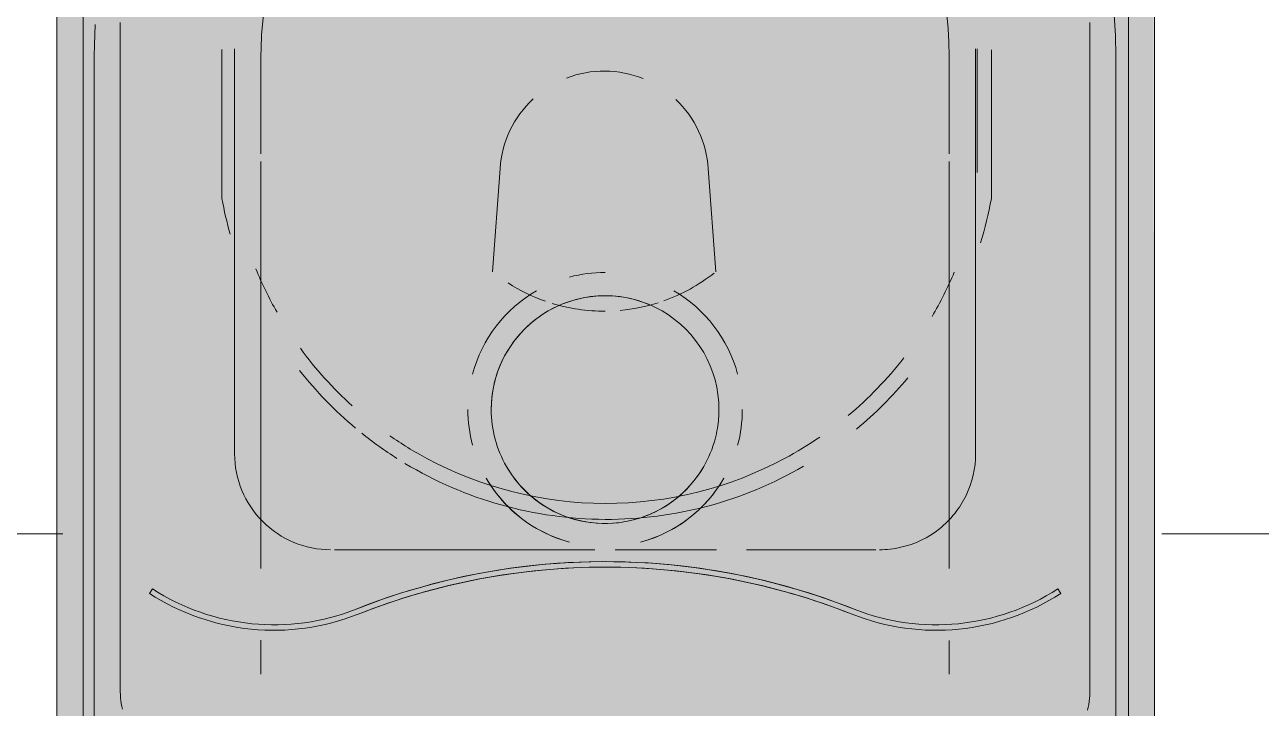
# Model space of a CAD drawing. Header units: metres. Extents: x 147 to 427, y -16 to 162.
# Drawn here: x 323.0378 to 323.4884, y 80.7869 to 81.0359 of the extents above; entities that cross this region are included whole.
import ezdxf

# ---------------------------------------------------------------- set-up
doc = ezdxf.new("R2010")
doc.units = ezdxf.units.M
doc.layers.add('1053_ARQ_BASE_MATADOURO_dwg', color=7, linetype='Continuous', lineweight=5, true_color=0x767676)
for name, color, linetype, lineweight in [('A-EQUIPAMENTOS', 7, 'Continuous', 5), ('A_lay', 7, 'Continuous', 5), ('P-PIPE', 7, 'Continuous', 5), ('P-SANR-FIXT', 7, 'Continuous', 5)]:
    doc.layers.add(name, color=color, linetype=linetype, lineweight=lineweight)

# ---------------------------------------------------------------- blocks, each defined once
blk = doc.blocks.new('UT_Bacia com caixa acoplada - UT_Bacia com caixa acoplada-3248018-TÉRREO 1_20 - Dependente 1')
at = {"layer": 'P-SANR-FIXT', "color": 9, "true_color": 0xc0c0c0}
for p, q in [((-0.1861473656083206, -0.09910397061041332), (-0.1861473656083206, -0.4288368561510854)), ((0.1861473656076276, -0.4288368561510854), (0.186147365607489, -0.09910397061041332)), ((-0.1766577445160467, -0.1971312822353118), (-0.1766577445159081, -0.4410690897938023)), ((0.1766577445153536, -0.4410690897937329), (0.1766577445153536, -0.1971312822353118)), ((-0.1649502152918752, -0.234689592431541), (-0.1660384845797283, -0.2330115966159575)), ((0.1660384845797292, -0.2330115966159581), (0.164950215291877, -0.2346895924315421))]:
    blk.add_line(p, q, dxfattribs=at)
at = {"layer": 'P-SANR-FIXT', "color": 254, "true_color": 0xe0e0e0}
for p, q in [((-0.1254039361200237, -0.2035675555669597), (-0.1254039361201623, -0.2159027775617869)), ((0.1254039361193307, -0.215938880770055), (0.1254039361194693, -0.2035675555669597)), ((-0.1254039361201623, -0.2420639647181213), (-0.1254039361200237, -0.2601372594939116)), ((0.1254039361193307, -0.2601378654123004), (0.1254039361193307, -0.2421115264631321)), ((-0.1254039361200237, -0.2839362304635866), (-0.1254039361200237, -0.3903764843814441)), ((0.1254039361194693, -0.3903764843813748), (0.1254039361194693, -0.2839362304635173)), ((-0.1254039361200237, -0.3931547777724227), (-0.1254039361201623, -0.4288368561510854)), ((0.1254039361194693, -0.4288368561511547), (0.1254039361194693, -0.3931547777712445)), ((-0.1254039361201623, -0.4288368561510854), (-0.125303626346797, -0.4338516760609207)), ((0.1253747029210466, -0.4315444494917691), (0.1254039361194693, -0.4288368561511547))]:
    blk.add_line(p, q, dxfattribs=at)
at = {"layer": 'P-SANR-FIXT', "color": 254, "true_color": 0xd3d3d3}
for p, q in [((-0.1660384845797283, -0.2330115966159575), (-0.1649502152918752, -0.234689592431541)), ((0.164950215291877, -0.2346895924315421), (0.1660384845797293, -0.2330115966159581)), ((-0.09865876103199643, -0.2489362304634776), (-0.05150529526586829, -0.2489362304634776)), ((-0.04061120299269691, -0.2489362304634776), (-0.003728311832195933, -0.2489362304634776)), ((0.003728311832196203, -0.2489362304634776), (0.09865876103199679, -0.2489362304634776)), ((-0.1254039361200237, -0.2601372594939116), (-0.1254039361200237, -0.2839362304635866)), ((0.1254039361194693, -0.2839362304635173), (0.1254039361193307, -0.2601378654123004)), ((-0.1350163337956004, -0.4314362304634775), (-0.1350163337956004, -0.2839362304634773)), ((0.1350163337956007, -0.2839362304634773), (0.1350163337956007, -0.4314362304634775))]:
    blk.add_line(p, q, dxfattribs=at)
at = {"layer": 'P-SANR-FIXT', "color": 9, "true_color": 0xc0c0c0, "flags": 128}
for points in [[(-0.1758237596478019, -0.1905154844501643), (-0.17606766474299, -0.191553451337162), (-0.1762698671354196, -0.1926003415638143), (-0.1764300433445071, -0.1936544803289396), (-0.1765479371219612, -0.1947141812354957), (-0.1766233598635838, -0.1957777489880791), (-0.1766561909086613, -0.196843482104979), (-0.1766577445160467, -0.1971312822353118)], [(0.1766577445153536, -0.1971312822353118), (0.1766364211630877, -0.1960652567812258), (0.1765724852189953, -0.1950009367404378), (0.1764660389671364, -0.1939400247979753), (0.176317252698676, -0.1928842181866208), (0.1761263644400759, -0.1918352059718094), (0.175893679571648, -0.1907946663492771)], [(-0.1861473656083206, -0.4288368561510854), (-0.185998467570508, -0.4362807653623451), (-0.1855520116620577, -0.443712765906773)], [(0.1857943877785212, -0.4402949184940084), (0.1861039723694375, -0.4328559594034098), (0.1861473656076276, -0.4288368561510854)]]:
    blk.add_lwpolyline(points, dxfattribs=at)
at = {"layer": 'P-SANR-FIXT', "color": 254, "true_color": 0xd3d3d3, "flags": 128}
for points in [[(0.1099564147152476, -0.4891339046460709), (0.1122797001344847, -0.4846885896245984), (0.1144233619849259, -0.4801539237439456), (0.1163839708652522, -0.4755371615022014), (0.1181583902193943, -0.4708456887340943), (0.1197437813550765, -0.4660870107953013), (0.1211376079845817, -0.4612687405553397), (0.1223376402827482, -0.4563985862187252), (0.1233419584536048, -0.4514843389935233), (0.1241489558024565, -0.4465338606270467), (0.1247573413056576, -0.4415550708285176), (0.1251661416762723, -0.4365559345995577), (0.1253747029210466, -0.4315444494917691)], [(-0.125303626346797, -0.4338516760609207), (-0.12500285750158, -0.4388584733286545), (-0.1245021107500925, -0.4438492381467075), (-0.1238021871804573, -0.4488159863560313), (-0.1229042065210859, -0.4537507722190896), (-0.1218096053493217, -0.4586457011310892)]]:
    blk.add_lwpolyline(points, dxfattribs=at)
at = {"layer": 'P-SANR-FIXT', "color": 9, "true_color": 0xc0c0c0}
for centre, radius, start, end in [((-0.1206777970490052, -0.3029529656485584), 0.08336298384423603, 68.40751325301024, 122.9655480446208), ((0.1206777970490052, -0.3029529656485584), 0.08336298384423607, 57.03445195537844, 111.5924867469914), ((-0.1206777970490052, -0.3029529656485584), 0.08136298384423606, 68.40751325301197, 122.9655480446209), ((-0.1206777970490052, -0.3029529656485584), 0.08136298384423603, 68.40751325301034, 122.9655480446212), ((0.1206777970490052, -0.3029529656485584), 0.08136298384423604, 57.03445195537801, 111.5924867469908), ((0.1206777970490052, -0.3029529656485584), 0.08136298384423603, 57.03445195537842, 111.5924867469904), ((6.728626816130802e-17, 0.001961168904827609), 0.2465634715555092, 248.407513253009, 291.5924867469887), ((6.728626816130802e-17, 0.001961168904827609), 0.2445634715555092, 248.4075132530095, 291.5924867469886)]:
    blk.add_arc(centre, radius, start, end, dxfattribs=at)
at = {"layer": 'P-SANR-FIXT', "color": 254, "true_color": 0xd3d3d3}
for centre, radius, start, end in [((-0.1206777970490052, -0.3029529656485584), 0.08336298384423604, 68.40751325301059, 122.9655480446205), ((0.1206777970490052, -0.3029529656485584), 0.08336298384423603, 57.03445195537769, 111.5924867469907), ((6.728626816130802e-17, 0.001961168904827609), 0.2465634715555092, 248.4075132530093, 259.2037566265041), ((6.728626816130802e-17, 0.001961168904827609), 0.2445634715555096, 248.4075132530101, 269.9999999999996), ((6.728626816130802e-17, 0.001961168904827609), 0.2465634715555093, 260.5067959746372, 291.5924867469886), ((6.728626816130802e-17, 0.001961168904827609), 0.2445634715555092, 269.9999999999996, 291.5924867469892), ((-0.1000163337955999, -0.2839362304634781), 0.03499999999999998, 102.8571428571427, 128.5714285714285), ((-0.1000163337955999, -0.2839362304634781), 0.03499999999999998, 89.99999999999982, 102.8571428571427), ((0.1000163337956002, -0.2839362304634782), 0.03500000000000004, 4.770832022195275e-13, 90.00000000000065), ((-0.1000163337955999, -0.2839362304634781), 0.03499999999999999, 128.5714285714284, 154.2857142857142), ((-0.1000163337955999, -0.2839362304634781), 0.03499999999999998, 154.2857142857142, 180)]:
    blk.add_arc(centre, radius, start, end, dxfattribs=at)
at = {"layer": 'P-SANR-FIXT', "color": 254, "true_color": 0xe0e0e0}
blk.add_arc((6.728626816130802e-17, 0.001961168904827609), 0.2465634715555093, 259.2037566265041, 260.5067959746372, dxfattribs=at)
blk = doc.blocks.new('AN_ESG_Anel de vedação para VS - ESG_Anel de vedação para VS-3247885-TÉRREO 1_20 - Dependente 1')
at = {"layer": 'P-PIPE', "color": 254, "true_color": 0xd3d3d3}
for centre, radius, start, end in [((2.979563010503018e-18, -4.556709496215828e-18), 0.04999999999999997, 105.0000000000003, 150.0000000000003), ((2.979563010503018e-18, -4.556709496215828e-18), 0.05000000000000002, 104.9999999999999, 119.9999999999999), ((2.979563010503018e-18, -4.556709496215828e-18), 0.05000000000000004, 30.00000000000037, 75.00000000000036), ((2.979563010503018e-18, -4.556709496215828e-18), 0.04999999999999996, 44.99999999999991, 74.9999999999999), ((2.979563010503018e-18, -4.556709496215828e-18), 0.05000000000000004, 119.9999999999999, 149.9999999999999), ((-6.943623817336208e-18, 9.735045887547105e-18), 0.04149999999999996, 30.00000000000017, 150), ((-6.943623817336208e-18, 9.735045887547105e-18), 0.04149999999999998, 60.00000000000053, 150.0000000000003), ((-6.943623817336208e-18, 9.735045887547105e-18), 0.04150000000000003, 30.00000000000062, 60.00000000000059), ((2.979563010503018e-18, -4.556709496215828e-18), 0.04999999999999997, 29.99999999999994, 44.99999999999992)]:
    blk.add_arc(centre, radius, start, end, dxfattribs=at)
at = {"layer": 'P-PIPE', "color": 254, "true_color": 0xe0e0e0}
for centre, radius, start, end in [((-6.943623817336208e-18, 9.735045887547105e-18), 0.04150000000000003, 149.9999999999999, 164.9999999999998), ((-6.943623817336208e-18, 9.735045887547105e-18), 0.04149999999999999, 150.0000000000003, 165.0000000000002), ((-6.943623817336208e-18, 9.735045887547105e-18), 0.04150000000000004, 2.480832651541543e-13, 30.00000000000018), ((-6.943623817336208e-18, 9.735045887547105e-18), 0.04150000000000003, 15.00000000000063, 30.00000000000063), ((2.979563010503018e-18, -4.556709496215828e-18), 0.04999999999999997, 165.0000000000003, 180.0000000000002), ((2.979563010503018e-18, -4.556709496215828e-18), 0.05000000000000002, 164.9999999999998, 179.9999999999999), ((-6.943623817336208e-18, 9.735045887547105e-18), 0.04150000000000002, 6.755887923414818e-13, 15.00000000000062), ((2.979563010503018e-18, -4.556709496215828e-18), 0.05000000000000002, 3.70255542920984e-13, 15.00000000000037), ((2.979563010503018e-18, -4.556709496215828e-18), 0.05000000000000005, 359.9999999999996, 14.99999999999995), ((-6.943623817336208e-18, 9.735045887547105e-18), 0.04150000000000001, 170.5718985323271, 179.9999999999998), ((-6.943623817336208e-18, 9.735045887547105e-18), 0.04149999999999997, 170.5718985323275, 180.0000000000002), ((-6.943623817336208e-18, 9.735045887547105e-18), 0.04150000000000004, 179.9999999999997, 299.9999999999993), ((-6.943623817336208e-18, 9.735045887547105e-18), 0.04150000000000002, 179.9999999999998, 239.9999999999998), ((-6.943623817336208e-18, 9.735045887547105e-18), 0.04149999999999997, 299.9999999999997, 4.452776554048924e-14), ((-6.943623817336208e-18, 9.735045887547105e-18), 0.04150000000000004, 314.9999999999992, 359.9999999999993), ((2.979563010503018e-18, -4.556709496215828e-18), 0.05000000000000004, 194.9999999999998, 239.9999999999997), ((2.979563010503018e-18, -4.556709496215828e-18), 0.04999999999999998, 194.9999999999994, 239.9999999999992), ((2.979563010503018e-18, -4.556709496215828e-18), 0.04999999999999998, 299.9999999999995, 344.9999999999994), ((2.979563010503018e-18, -4.556709496215828e-18), 0.05000000000000004, 299.999999999999, 344.999999999999), ((-6.943623817336208e-18, 9.735045887547105e-18), 0.04150000000000003, 299.9999999999993, 314.9999999999993), ((-6.943623817336208e-18, 9.735045887547105e-18), 0.04150000000000002, 239.9999999999998, 254.9999999999997), ((-6.943623817336208e-18, 9.735045887547105e-18), 0.04149999999999997, 254.9999999999997, 299.9999999999998), ((2.979563010503018e-18, -4.556709496215828e-18), 0.04999999999999999, 269.9999999999996, 284.9999999999996), ((2.979563010503018e-18, -4.556709496215828e-18), 0.04999999999999995, 269.9999999999992, 284.9999999999991)]:
    blk.add_arc(centre, radius, start, end, dxfattribs=at)
at = {"layer": 'P-PIPE', "color": 254, "true_color": 0xe9e9e9}
for radius, start, end in [(0.04150000000000002, 164.9999999999998, 170.5718985323271), (0.04149999999999999, 165.0000000000002, 170.5718985323275)]:
    blk.add_arc((-6.943623817336208e-18, 9.735045887547105e-18), radius, start, end, dxfattribs=at)
blk = doc.blocks.new('1053_ARQ_BASE_MATADOURO_dwg_acoplada-4039633-TÉRREO 1_20 - Dependente 1')
at = {"layer": 'A-EQUIPAMENTOS', "true_color": 0xe2e2e2}
blk.add_hatch(color=254, dxfattribs=at).paths.add_polyline_path([(0.1997697473780631, -0.005489754939295381), (-0.2002256513629956, -0.007839332557541457), (-0.1998556764756642, -0.4911843953842532), (-0.1659186203676247, -0.5786459932331706), (-0.09605990424907396, -0.641271967843228), (-0.004604764543898637, -0.6649615169411384), (0.04613001941373623, -0.6596930199246954), (0.1092642026590234, -0.6315017337904326), (0.1634203573386429, -0.5811711461004853), (0.193202228410876, -0.5155492433095331), (0.1997697466069923, -0.4868362883165139), (0.1997696616533806, -0.007839261615433316)])
at = {"layer": 'A-EQUIPAMENTOS', "color": 253, "true_color": 0xaaaaaa}
for p, q in [((0.1997697473782017, -0.09899340475332029), (0.1997697473782017, -0.4897107035870771)), ((-0.1906604850184977, -0.4897107035868942), (-0.1906604850184977, -0.1626860492531819)), ((0.190199979775258, -0.1626860492531819), (0.190199979775258, -0.4897107035869795))]:
    blk.add_line(p, q, dxfattribs=at)
at = {"layer": 'A-EQUIPAMENTOS', "color": 254, "true_color": 0xd5d5d5}
for p, q in [((-0.03759551558371754, -0.3878125657144552), (-0.04032973489890424, -0.3502170501307092)), ((0.0410132897276867, -0.3502170501307092), (0.03827907041250001, -0.3878125657144552)), ((-0.1407609825164684, -0.4310983511217851), (-0.1407609825164684, -0.3768756884537083)), ((0.1396169224444463, -0.3768756884537083), (0.1396169224444463, -0.4311656659877054)), ((-0.1355522947210659, -0.3863589406893371), (-0.1355522947210659, -0.4314048236636883)), ((0.1350781183812444, -0.4314327234279323), (0.1350781183812444, -0.3855836328167251))]:
    blk.add_line(p, q, dxfattribs=at)
at = {"layer": 'A-EQUIPAMENTOS', "color": 253, "true_color": 0xaaaaaa, "flags": 128}
blk.add_lwpolyline([(-0.200230252621846, -0.4897107035870771), (-0.2002302526217074, -0.127846069293479), (-0.2043315815945345, -0.1278460692935483), (-0.2043315815946731, -0.0950354375114166), (-0.2002302526219846, -0.0950354375114166), (-0.200230252621846, -0.005489754939295381), (-0.1758182758474592, -0.005489754939226077), (-0.1743064813428649, -0.005489754939364684), (-0.1722558168565207, -0.005489754939364684), (-0.1700770061755655, -0.005489754939295381), (-0.1626860492534885, -0.005489754939226077), (-2.772139851003885e-13, -0.005489754939364684), (0.1640531589104507, -0.005489754939295381), (0.1715111766022408, -0.005489754939295381), (0.1977190828917188, -0.005489754939364684), (0.1997697473780631, -0.005489754939295381), (0.1997697473780631, -0.007251202221422682), (0.1997697473783403, -0.009217759092197048), (0.1997697473782017, -0.04729906910549089)], dxfattribs=at)
at = {"layer": 'A-EQUIPAMENTOS', "color": 9, "true_color": 0xc3c3c3}
for centre, radius, start, end in [((-0.0005720300360116809, -0.4024978483693554), 0.1425111836886784, 89.77001808573839, 120.2356777447737), ((-0.000572030036011098, -0.4024978483692128), 0.1425111836885359, 58.9509646203212, 89.77001808573839), ((-0.0002370881699176319, -0.4036265845579673), 0.13782114926366, 89.90143633048149, 118.2138204248703), ((-0.0002370881699175834, -0.403626584557938), 0.1378211492636306, 61.77206691096187, 89.90143633048147)]:
    blk.add_arc(centre, radius, start, end, dxfattribs=at)
at = {"layer": 'A-EQUIPAMENTOS', "color": 254, "true_color": 0xd5d5d5}
for centre, radius, start, end in [((-0.0002370881699176319, -0.4036265845579673), 0.1378211492636601, 118.2138204248703, 124.4666850930612), ((-0.0002370881699175834, -0.403626584557938), 0.1378211492636306, 55.170772282199, 61.77206691096185), ((-0.000572030036011098, -0.4024978483692128), 0.142511183688536, 51.2274838175863, 57.56881346615381), ((-0.000572030035836571, -0.4024978483692258), 0.1425111836886906, 129.7062298088738, 140.3384886647935), ((-0.0005720300360236575, -0.4024978483691963), 0.1425111836885314, 38.23535394195182, 50.06378827687457), ((-0.0002370881698779831, -0.4036265845580906), 0.1378211492637806, 129.8342588439951, 142.0290552858952), ((-0.0002370881698697952, -0.4036265845580737), 0.1378211492637047, 36.15043778748144, 47.90052393751836), ((0.0003417774144730425, -0.4006536314267848), 0.06479213414208145, 95.20719673141413, 107.635013841658), ((0.0003417774143767081, -0.4006536314267631), 0.06479213414205921, 72.99034984221288, 90.30223567184463), ((0.0003417774143989125, -0.4006536314268644), 0.06479213414213154, 109.5922818910303, 128.1577563899141), ((0.0003417774143350434, -0.4006536314268246), 0.06479213414213114, 57.29391955740596, 70.70995378077869), ((-0.000572030035836571, -0.4024978483692258), 0.1425111836886907, 162.9645932160597, 169.6424415319513), ((-0.0005720300360236575, -0.4024978483691963), 0.1425111836885314, 10.35755846805996, 15.71970485940563), ((0.0003417774143752509, -0.3853412521026634), 0.03801770102190514, 183.7270993859379, 226.6060029892753), ((0.0003417774144008692, -0.3853412521026482), 0.03801770102191249, 312.8789036033228, 356.2729006140393), ((0.0003417774143854649, -0.385341252102629), 0.03801770102193715, 248.0454547909691, 269.4849065926386), ((0.0003417774143969939, -0.3853412521026593), 0.03801770102190696, 269.4849065926209, 291.1819050979796)]:
    blk.add_arc(centre, radius, start, end, dxfattribs=at)
at = {"layer": 'A-EQUIPAMENTOS', "color": 254, "true_color": 0xe1e1e1}
for centre, radius, start, end in [((-0.0002370881698779831, -0.4036265845580906), 0.1378211492637805, 149.6139969255767, 157.1228524528414), ((-0.0002370881698697952, -0.4036265845580737), 0.1378211492637048, 22.33280137275721, 29.63803543867546)]:
    blk.add_arc(centre, radius, start, end, dxfattribs=at)
blk = doc.blocks.new('1053_ARQ_BASE_MATADOURO_dwg_arq geral tgov-4039641-TÉRREO 1_20 - Dependente 1')
at = {"layer": 'A_lay', "true_color": 0xaaaaaa}
h = blk.add_hatch(dxfattribs=at)
h.set_pattern_fill('FP_2', color=253, style=0, pattern_type=2)
h.set_pattern_definition([(90, (-0.43, 0), (-0.6125, 3.750480822388769e-17), []), (180, (-0.43, 0), (-7.500961644777538e-17, -0.6125), [])])
h.paths.add_polyline_path([(25.1255469207727, -2.525965459945203), (25.14406995693784, -2.549311167218648), (25.21361192062136, -2.570337723717156), (25.22569632900294, -2.507924567627047), (25.13728621164609, -2.523850746675646)])
h.paths.add_polyline_path([(25.10943054890627, -2.507924567627047), (25.13728621164609, -2.523000376927126), (25.21822966577041, -2.499765842756811), (25.1255469207727, -2.506716018810105)])
h.paths.add_polyline_path([(25.08973124521672, -2.493883603560296), (25.1255469207727, -2.506307743022187), (25.13728621164609, -2.494300385033398), (25.09498995857009, -2.493929692001962)])
h.paths.add_polyline_path([(24.16822972102116, -2.590337723493509), (24.3466884861703, -2.582498515854688), (24.35796271070838, -2.542539649100468), (24.3998538284381, -2.498828927838299), (24.44778381066006, -2.462491779119582), (24.45435142009007, -2.074788535325372), (24.48241961285692, -2.011083122204691), (24.55453446924397, -1.947701739729668), (24.64778392725373, -1.924848058689105), (24.74103337716426, -1.947701772775724), (24.81314821109004, -2.011083180807173), (24.84779777110401, -2.100651396606217), (24.8520874213934, -2.480337688741608), (25.08261082160261, -2.490899947716123), (25.10943054890627, -2.493502505585312), (25.69005279536134, -2.490337722793289), (25.69005279557355, -2.305361665785236), (25.65460425049869, -2.28794410688234), (25.63759693276537, -2.260259170332474), (25.63556113606107, -2.232923688126602), (25.64615885852531, -2.205777223959269), (25.667531332714, -2.186205896534791), (25.69822966633401, -2.163930560006809), (25.70492839599509, -1.815337722189688), (25.73528871325028, -1.792041431395865), (25.74822966521603, -1.79033772274847), (26.04822966505899, -1.79033772274847), (26.06045915165083, -1.724399947818684), (26.14822966558879, -1.696706646101116), (26.13822966569604, -0.6403377242385144), (26.06822966272048, -0.6403377205132437), (26.06030513292349, -0.5203377027063613), (25.06822966330216, -0.5203377027063613), (25.06822966330244, -0.6403377231903684), (24.45035819185452, -0.6403377242385144), (24.45290361882957, -0.7414014845684426), (24.41431197228898, -0.8362668623333939), (24.34339162328089, -0.9063709973601041), (24.24926724915602, -0.9432622871240228), (24.14822966558897, -0.9501365051101935), (24.14822986110855, -1.491991188486118), (24.19543186247008, -1.500559960448424), (24.24066340207987, -1.540453953229839), (24.25822984566947, -1.589972915127926), (24.25199915755415, -2.218532881649891), (24.21949630704749, -2.264811022452155), (24.16822972102129, -2.288682321495872), (24.14822972141016, -2.294980856657142), (24.14822966558897, -2.59033772349344)])
h.paths.add_polyline_path([(25.14407004264215, -2.570337811494885), (25.20288455101413, -2.570337807759635), (25.13873112628375, -2.552063188012765)])
h.paths.add_polyline_path([(25.20822966587751, -2.590337723493509), (25.20822966587751, -2.580337723716981), (25.14406995693784, -2.580337723717119), (25.14406995428767, -2.590337717905776)])
h.paths.add_polyline_path([(25.21822966577041, -2.570337723939828), (25.23172966518939, -2.570337723717156), (25.22316629135922, -2.547117298814936)])
h.paths.add_polyline_path([(25.33881944254993, -1.896120293065797), (25.31076829042309, -1.894173905253342), (25.31126877618981, -1.786815233528515), (25.3393199279675, -1.79033772274847), (25.33881944254993, -1.895991699770006)])
h.paths.add_polyline_path([(24.91423196880771, -1.894173905253342), (24.88618081703348, -1.894045311957621), (24.88668130233448, -1.784868843853459), (24.9147324542286, -1.784997439011851), (24.91423255830685, -1.894045311957551)])
h.paths.add_polyline_path([(26.09822966487286, -1.890337724238611), (26.14822966558879, -1.890337724238611), (26.13822966584158, -1.789439399781666), (26.09822966487286, -1.840337721630836)])
h.paths.add_polyline_path([(26.09153093488758, -1.815337722019201), (26.09153093488758, -1.800376931998441), (26.08358500376482, -1.804982383168808)])
h.paths.add_polyline_path([(26.0732296647664, -1.797036452238996), (26.12822966580315, -1.770337723195552), (26.12822966580315, -1.756837723866179), (26.06472966629308, -1.756837723866179), (26.07217347037918, -1.792041431427814)])
h.paths.add_polyline_path([(26.08358500376482, -1.804982383168808), (26.07921378410596, -1.794429325314282), (26.0732296647664, -1.797036452238996)])
h.paths.add_polyline_path([(25.09859698836265, -1.771114109083926), (25.06203579623282, -1.762385219957102), (25.03236565622526, -1.73503077402694), (25.03894692333437, -1.672555740922617), (25.08584454504303, -1.607665440067273), (25.12309623917127, -1.58906715735786), (25.14346680289652, -1.591215172782485), (25.20181055064345, -1.668537851422896), (25.18513299990473, -1.739003432016282), (25.17139230039935, -1.758372414857031), (25.12696508131956, -1.770477404817887)])
h.paths.add_polyline_path([(26.06822966272048, -1.723837723866169), (26.12822966603587, -1.723837723866169), (26.12822966584154, -1.710337722715292), (26.0647296659011, -1.723837723866169)])
h.paths.add_polyline_path([(25.41367495758485, -1.63853756897141), (25.38395568037717, -1.591215172782485), (25.3877949982098, -1.542558276805527), (25.39127473846993, -1.508337207533972), (25.36430275778014, -1.329645516350773), (25.34537185786784, -1.233004720396772), (25.40130234874586, -1.222644983207265), (25.41185339773099, -1.23683070391404), (25.41185339773099, -1.410599016660982), (25.4415286908628, -1.604985905811097), (25.42532488397371, -1.624504462452527)])
h.paths.add_polyline_path([(25.42649868025936, -1.526178818196019), (25.38408867316363, -1.362791229854271), (25.38044382966713, -1.362120595948636), (25.40130234874586, -1.523228289042311), (25.41918765037149, -1.52570164814904)])
h.paths.add_polyline_path([(24.89208504778828, -1.030797811225179), (24.8500420720766, -1.216978865316957), (24.8912015725256, -1.22352010296218), (24.89173952688023, -1.1061701324005)])
h.paths.add_polyline_path([(24.84570530604132, -1.361476970254409), (24.83195502916367, -1.3502156070602), (24.8320922561692, -1.264051405619206), (24.84269350701943, -1.194797260885662), (24.89208504778828, -1.030797811225179), (24.92272415244983, -1.017574066296103), (24.92202502733589, -0.96107079088681), (24.89173952688023, -0.960380341857613), (24.89208504778828, -0.9224564571445432), (24.94051732118377, -0.9223246667533762), (24.94558852002985, -0.8625662717967282), (24.9776456747129, -0.8248050250112178), (24.99910639168268, -0.8248050250112178), (25.01425793906701, -0.8464217372236131), (25.05608141783196, -0.9761341021670753), (25.04538647641247, -1.003584869205869), (25.00752647636265, -0.9376214936811961), (24.9914710439046, -0.9264530185609949), (24.9101319701647, -1.039150912005824), (24.90880028798751, -1.329645516350773), (24.84938180608171, -1.361010085456565)])
h.paths.add_polyline_path([(25.37063525209709, -1.347888682037496), (25.37093082440094, -1.266647729009283), (25.34537185786784, -1.266988560557313), (25.36493829789846, -1.329645516350773)])
h.paths.add_polyline_path([(24.85996672255028, -1.347345711663312), (24.89086396771045, -1.329645516350773), (24.88886233476328, -1.234433211581771), (24.8320922561692, -1.234172968179574), (24.83568604067755, -1.264124917790123), (24.86034770414722, -1.264906464144487), (24.8600478635931, -1.329645516350773)])
at = {"rotation": 179.9999898619997}
blk.add_blockref('1053_ARQ_BASE_MATADOURO_dwg_acoplada-4039633-TÉRREO 1_20 - Dependente 1', (24.64755355706437, -2.590337812900703), dxfattribs=at)
blk = doc.blocks.new('1053_ARQ_BASE_MATADOURO_dwg-3625622-TÉRREO 1_20 - Dependente 1')
blk.add_blockref('1053_ARQ_BASE_MATADOURO_dwg_arq geral tgov-4039641-TÉRREO 1_20 - Dependente 1', (130.2097949645677, 83.1860339743535))

msp = doc.modelspace()

# ---------------------------------------------------------------- block references
at = {"layer": '1053_ARQ_BASE_MATADOURO_dwg', "color": 253, "true_color": 0xaaaaaa}
msp.add_blockref('1053_ARQ_BASE_MATADOURO_dwg-3625622-TÉRREO 1_20 - Dependente 1', (168.3919546120403, 0), dxfattribs=at)
at = {"layer": 'P-PIPE', "color": 254, "true_color": 0xe0e0e0, "rotation": 179.999989898014}
msp.add_blockref('AN_ESG_Anel de vedação para VS - ESG_Anel de vedação para VS-3247885-TÉRREO 1_20 - Dependente 1', (323.2493031877825, 80.89569628982646), dxfattribs=at)
at = {"layer": 'P-SANR-FIXT', "color": 9, "true_color": 0xc0c0c0, "rotation": 179.999989898014}
msp.add_blockref('UT_Bacia com caixa acoplada - UT_Bacia com caixa acoplada-3248018-TÉRREO 1_20 - Dependente 1', (323.2493031346461, 80.59569628982646), dxfattribs=at)

doc.saveas('drawing.dxf')
